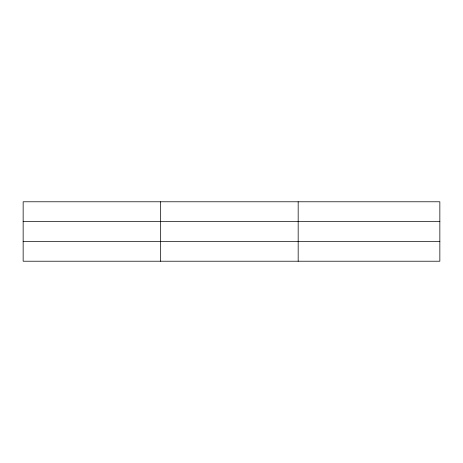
<?xml version="1.0" encoding="UTF-8"?>
<svg xmlns="http://www.w3.org/2000/svg" width="463" height="463" viewBox="0 0 463 463"><rect width="100%" height="100%" fill="white"/><g stroke="black" fill="none" stroke-linecap="round" stroke-linejoin="round"><path stroke-width="0.69" d="M160.661 201.781L160.661 261.219M298.172 201.781L298.172 261.219M439.85 221.395L439.85 201.781L23.15 201.781L23.15 261.219L439.85 261.219L439.85 221.395L23.15 221.395M23.15 241.605L439.85 241.605"/></g></svg>
